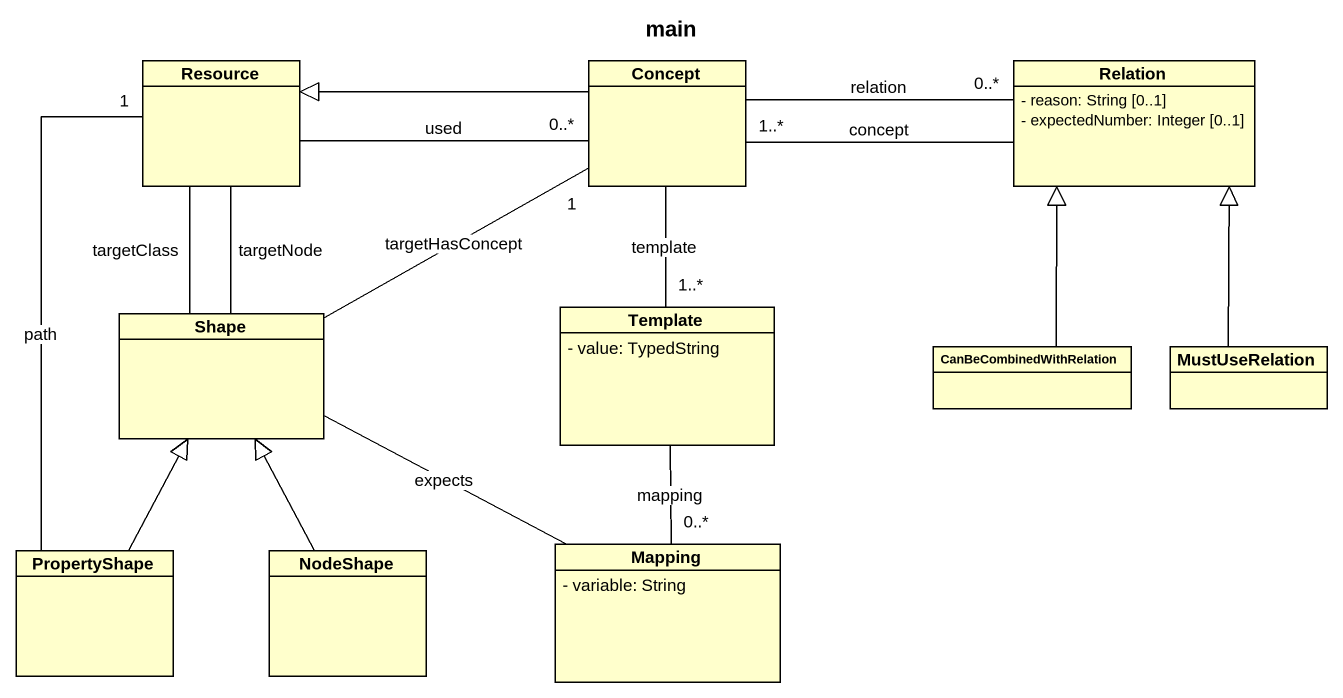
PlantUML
@startuml
title main
hide circle
hide empty members
skinparam classAttributeIconSize 0
class Resource
class Concept
class Relation {
  - reason: String [0..1]
  - expectedNumber: Integer [0..1]
}
class Shape
class Template {
  - value: TypedString
}
class CanBeCombinedWithRelation
class MustUseRelation
class PropertyShape
class NodeShape
class Mapping {
  - variable: String
}
Resource -right- "0..*" Concept : used
Concept -left-|> Resource
Concept -right- "0..*" Relation : relation
Concept -- "1..*" Template : template
Relation -left- "1..*" Concept : concept
Shape -up- Resource : targetClass
Shape -up- Resource : targetNode
Shape -right- "1" Concept : targetHasConcept
Template -- "0..*" Mapping : mapping
CanBeCombinedWithRelation -up-|> Relation
MustUseRelation -up-|> Relation
PropertyShape -up- "1" Resource : path
PropertyShape -up-|> Shape
NodeShape -up-|> Shape
Mapping -left- Shape : expects
@enduml
